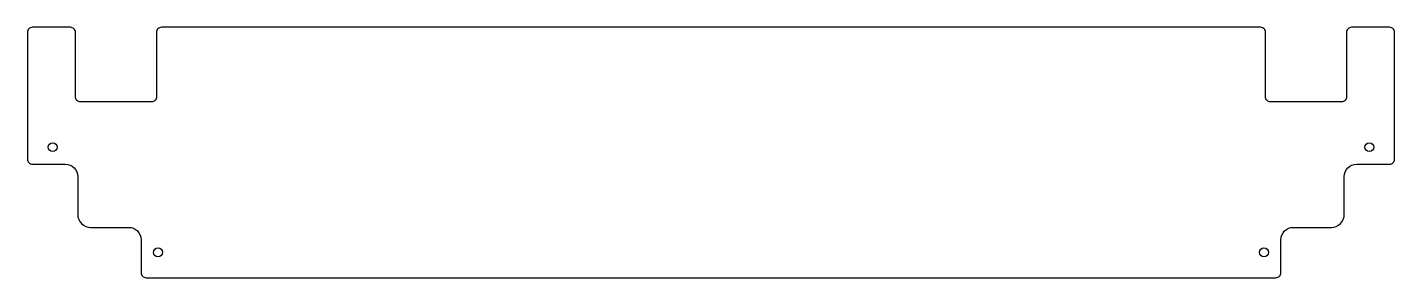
# Model space of a CAD drawing. Header units: millimetres. Extents: x -270 to 270, y -320 to -221.
import ezdxf

# ---------------------------------------------------------------- set-up
doc = ezdxf.new("R2010")
doc.units = ezdxf.units.MM
doc.layers.get('0').update_dxf_attribs({"linetype": 'CONTINUOUS'})

msp = doc.modelspace()

# ---------------------------------------------------------------- linework, layer by layer
msp.add_lwpolyline([(-270, -273.1, 0.414214), (-268, -275.1), (-255, -275.1, -0.414214), (-250.1, -280), (-250.1, -295, 0.414214), (-245, -300.1), (-230, -300.1, -0.414214), (-225.1, -305), (-225.1, -318, 0.414214), (-223.1, -320), (223.1, -320, 0.414214), (225.1, -318), (225.1, -305, -0.414214), (230, -300.1), (245, -300.1, 0.414214), (250.1, -295), (250.1, -280, -0.414214), (255, -275.1), (268, -275.1, 0.414214), (270, -273.1), (270, -223, 0.414214), (268, -221), (253, -221, 0.414214), (251, -223), (251, -248.5, -0.414214), (249, -250.5), (221, -250.5, -0.414214), (219, -248.5), (219, -223, 0.414214), (217, -221), (-217, -221, 0.414214), (-219, -223), (-219, -248.5, -0.414214), (-221, -250.5), (-249, -250.5, -0.414214), (-251, -248.5), (-251, -223, 0.414214), (-253, -221), (-268, -221, 0.414214), (-270, -223)], format="xyb", close=True)
for centre in [(-260, -268.4), (260, -268.4), (-218.4, -310), (218.4, -310)]:
    msp.add_circle(centre, 1.75)

doc.saveas('drawing.dxf')
